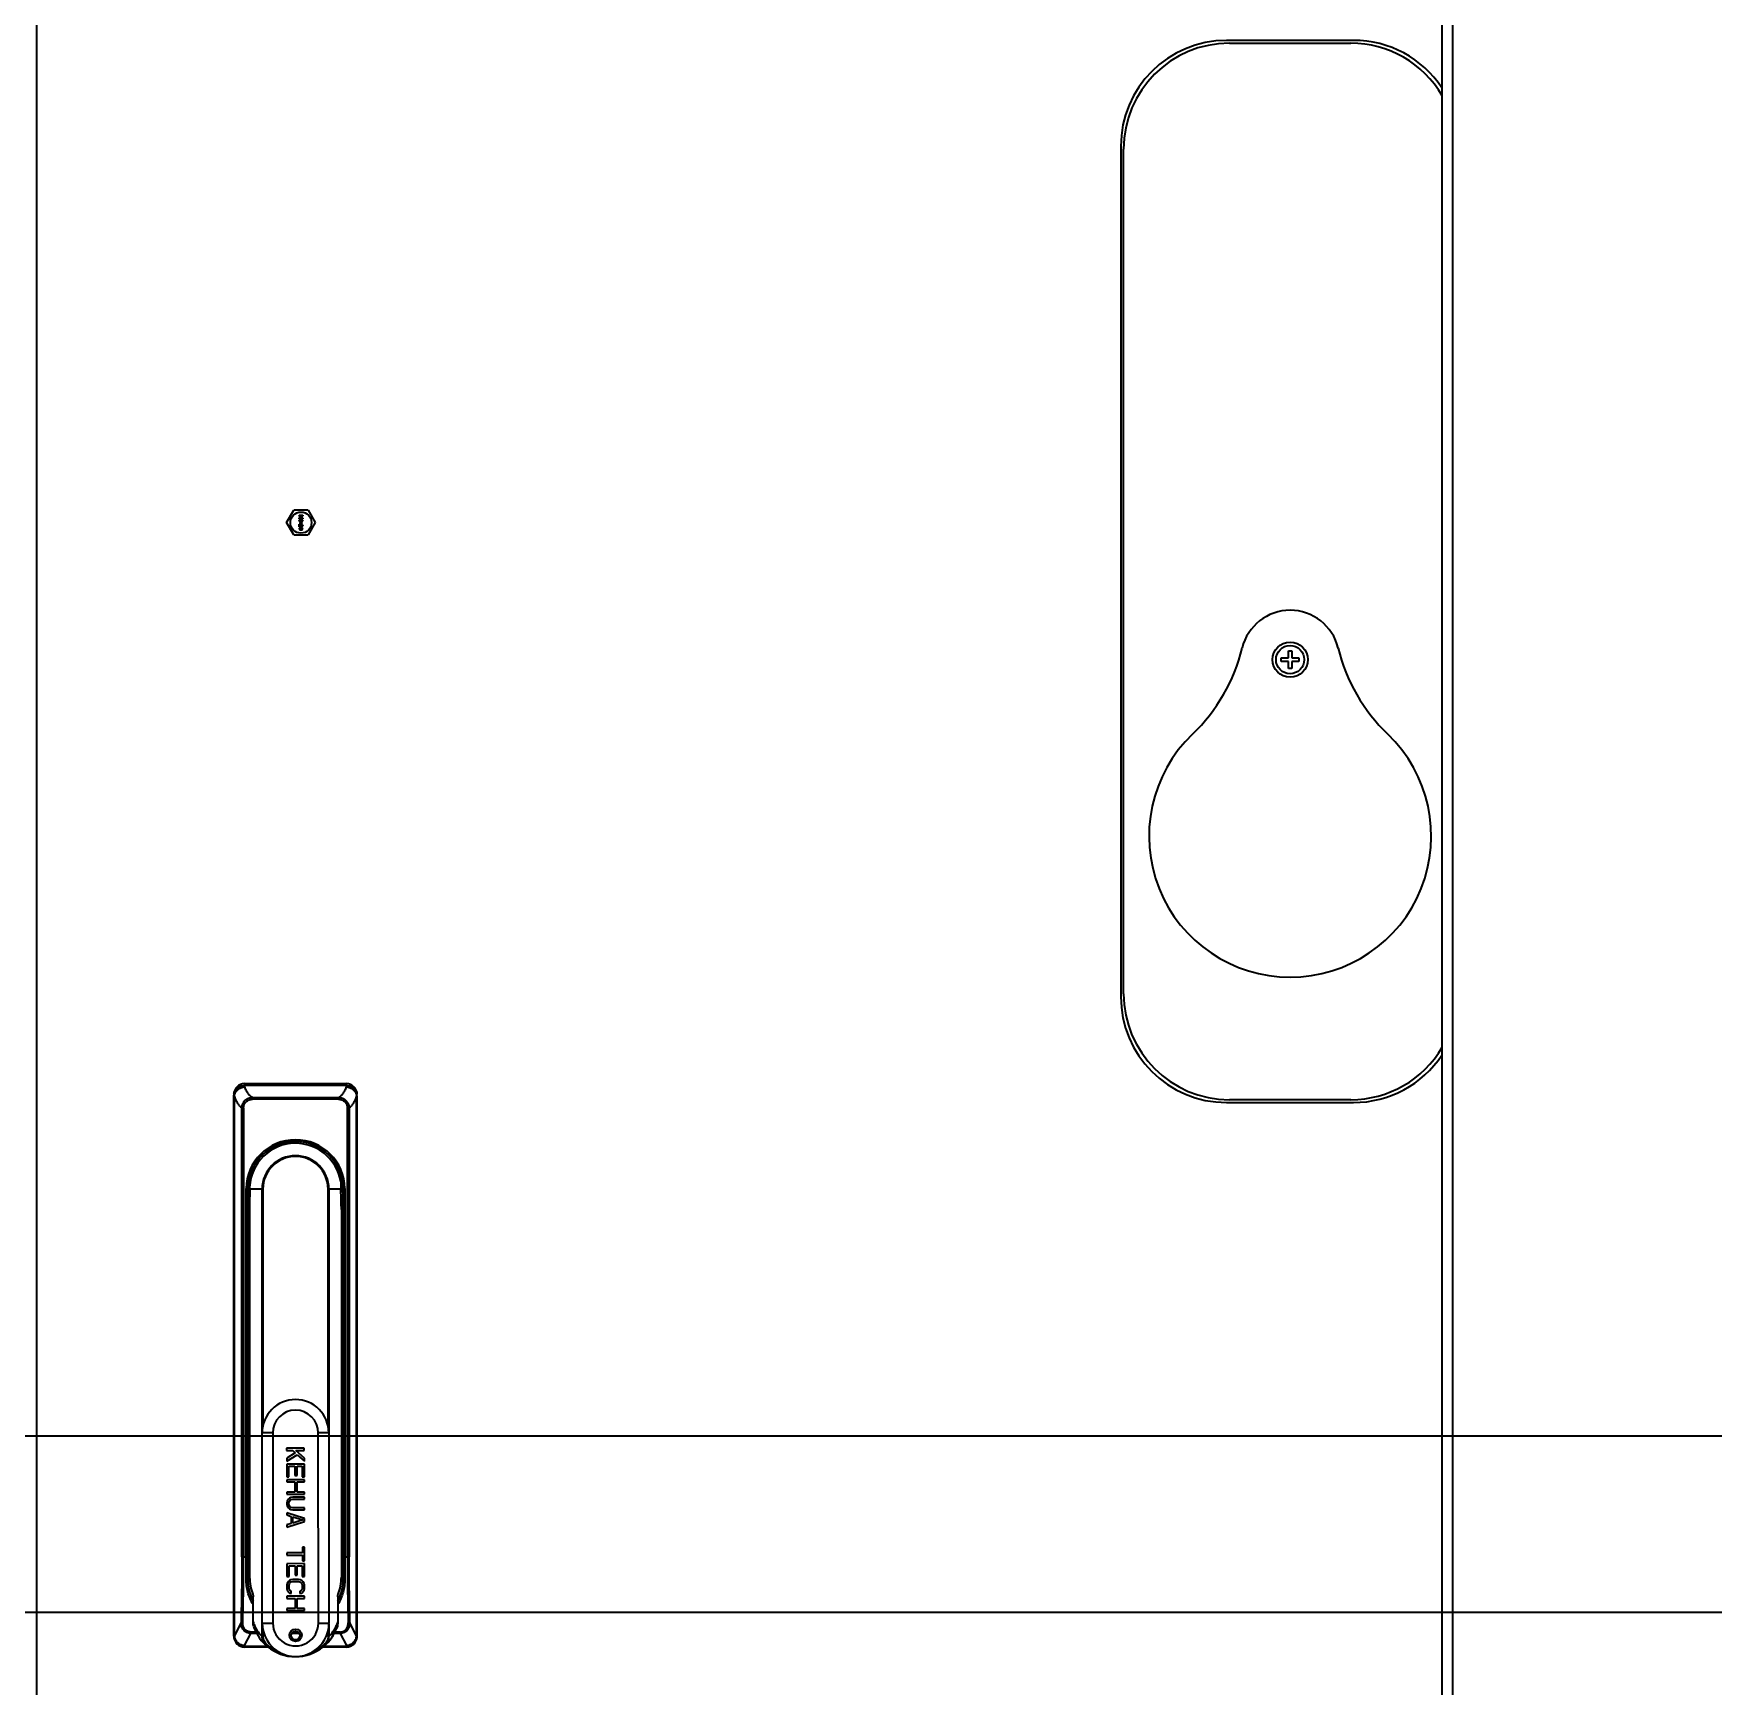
# Model space of a CAD drawing. Header units: millimetres. Extents: x 32496 to 166256, y 3504 to 23939.
# Drawn here: x 74562.9 to 75039, y 13213.2 to 13681.6 of the extents above; entities that cross this region are included whole.
import ezdxf

# ---------------------------------------------------------------- set-up
doc = ezdxf.new("R2010")
doc.units = ezdxf.units.MM
doc.layers.get('0').update_dxf_attribs({"lineweight": 35})

# ---------------------------------------------------------------- blocks, each defined once
blk = doc.blocks.new('DRGTJHYTHRTTR')
at = {"color": 7, "linetype": 'Continuous'}
for p, q in [((60371.04, -49682.69), (46149.04, -49682.69)), ((60371.04, -49732.69), (53249.04, -49732.69))]:
    blk.add_line(p, q, dxfattribs=at)
blk = doc.blocks.new('8-1250')
at = {"linetype": 'Continuous'}
for p, q in [((1915.87, -32157.29), (1915.87, -34666.29)), ((1918.87, -32157.29), (1918.87, -34666.29)), ((1517.57, -32553.29), (1517.57, -34566.29)), ((1890.87, -33291.79), (1854.87, -33291.79)), ((1855.67, -33292.59), (1890.07, -33292.59)), ((1824.87, -33321.79), (1824.87, -33562.79)), ((1825.67, -33561.99), (1825.67, -33322.59)), ((1588.45, -33428.45), (1590.47, -33424.95)), ((1594.51, -33424.95), (1590.47, -33424.95)), ((1591.99, -33426.35), (1592.99, -33426.35)), ((1591.99, -33426.47), (1591.99, -33426.35)), ((1592.78, -33426.47), (1591.99, -33426.47)), ((1592.78, -33426.47), (1591.99, -33426.77)), ((1591.99, -33426.93), (1591.99, -33426.77)), ((1591.99, -33426.93), (1592.78, -33427.22)), ((1591.99, -33427.22), (1592.78, -33427.22)), ((1591.99, -33427.35), (1591.99, -33427.22)), ((1592.99, -33427.35), (1591.99, -33427.35)), ((1592.01, -33427.74), (1591.99, -33427.85)), ((1592.07, -33427.64), (1592.01, -33427.74)), ((1592.16, -33427.58), (1592.07, -33427.64)), ((1592.09, -33426.85), (1592.99, -33426.54)), ((1592.99, -33427.16), (1592.09, -33426.85)), ((1592.12, -33427.77), (1592.16, -33427.7)), ((1592.27, -33427.54), (1592.16, -33427.58)), ((1592.16, -33427.7), (1592.22, -33427.66)), ((1592.22, -33427.66), (1592.29, -33427.64)), ((1592.41, -33427.52), (1592.27, -33427.54)), ((1592.35, -33427.64), (1592.29, -33427.64)), ((1592.35, -33427.64), (1592.41, -33427.66)), ((1592.41, -33427.52), (1592.56, -33427.52)), ((1592.41, -33427.66), (1592.46, -33427.7)), ((1592.46, -33427.7), (1592.5, -33427.77)), ((1592.56, -33427.62), (1592.52, -33427.62)), ((1592.61, -33427.74), (1592.52, -33427.62)), ((1592.71, -33427.54), (1592.56, -33427.52)), ((1592.56, -33427.62), (1592.69, -33427.64)), ((1592.63, -33427.85), (1592.61, -33427.74)), ((1592.69, -33427.64), (1592.75, -33427.66)), ((1592.82, -33427.58), (1592.71, -33427.54)), ((1592.75, -33427.66), (1592.82, -33427.7)), ((1592.9, -33427.64), (1592.82, -33427.58)), ((1592.82, -33427.7), (1592.86, -33427.77)), ((1592.97, -33427.74), (1592.9, -33427.64)), ((1592.99, -33427.85), (1592.97, -33427.74)), ((1592.99, -33426.35), (1592.99, -33426.54)), ((1592.99, -33427.16), (1592.99, -33427.35)), ((1594.51, -33424.95), (1596.53, -33428.45)), ((1590.47, -33431.95), (1588.45, -33428.45)), ((1590.47, -33431.95), (1594.51, -33431.95)), ((1591.99, -33427.95), (1591.99, -33427.85)), ((1591.99, -33427.95), (1592.01, -33428.06)), ((1591.99, -33428.89), (1592.09, -33428.89)), ((1591.99, -33429.64), (1591.99, -33428.89)), ((1592.09, -33429.64), (1591.99, -33429.64)), ((1592.01, -33430.06), (1591.99, -33430.18)), ((1591.99, -33430.18), (1592.01, -33430.31)), ((1592.01, -33428.06), (1592.07, -33428.16)), ((1592.07, -33429.95), (1592.01, -33430.06)), ((1592.01, -33430.31), (1592.07, -33430.41)), ((1592.07, -33428.16), (1592.16, -33428.22)), ((1592.14, -33429.89), (1592.07, -33429.95)), ((1592.07, -33430.41), (1592.14, -33430.47)), ((1592.09, -33427.83), (1592.12, -33427.77)), ((1592.09, -33427.83), (1592.09, -33427.97)), ((1592.12, -33428.04), (1592.09, -33427.97)), ((1592.63, -33429.47), (1592.09, -33428.89)), ((1592.09, -33429.06), (1592.56, -33429.58)), ((1592.09, -33429.06), (1592.09, -33429.64)), ((1592.09, -33430.18), (1592.12, -33430.08)), ((1592.12, -33430.29), (1592.09, -33430.18)), ((1592.16, -33428.1), (1592.12, -33428.04)), ((1592.12, -33430.08), (1592.16, -33430.02)), ((1592.16, -33430.35), (1592.12, -33430.29)), ((1592.22, -33429.85), (1592.14, -33429.89)), ((1592.14, -33430.47), (1592.22, -33430.52)), ((1592.22, -33428.14), (1592.16, -33428.1)), ((1592.16, -33428.22), (1592.27, -33428.27)), ((1592.16, -33430.02), (1592.29, -33429.93)), ((1592.29, -33430.43), (1592.16, -33430.35)), ((1592.29, -33428.16), (1592.22, -33428.14)), ((1592.29, -33429.83), (1592.22, -33429.85)), ((1592.22, -33430.52), (1592.29, -33430.54)), ((1592.37, -33428.27), (1592.27, -33428.27)), ((1592.29, -33428.16), (1592.35, -33428.16)), ((1592.39, -33429.81), (1592.29, -33429.83)), ((1592.29, -33429.93), (1592.41, -33429.91)), ((1592.41, -33430.45), (1592.29, -33430.43)), ((1592.29, -33430.54), (1592.39, -33430.56)), ((1592.31, -33428.56), (1592.46, -33428.56)), ((1592.31, -33428.6), (1592.31, -33428.56)), ((1592.46, -33428.6), (1592.31, -33428.6)), ((1592.41, -33428.14), (1592.35, -33428.16)), ((1592.37, -33428.43), (1592.35, -33428.45)), ((1592.35, -33428.45), (1592.46, -33428.56)), ((1592.46, -33428.6), (1592.35, -33428.7)), ((1592.35, -33428.7), (1592.37, -33428.72)), ((1592.37, -33428.27), (1592.48, -33428.22)), ((1592.5, -33428.56), (1592.37, -33428.43)), ((1592.37, -33428.72), (1592.5, -33428.6)), ((1592.39, -33429.81), (1592.58, -33429.81)), ((1592.58, -33430.56), (1592.39, -33430.56)), ((1592.46, -33428.1), (1592.41, -33428.14)), ((1592.56, -33429.91), (1592.41, -33429.91)), ((1592.41, -33430.45), (1592.56, -33430.45)), ((1592.5, -33428.04), (1592.46, -33428.1)), ((1592.48, -33428.22), (1592.54, -33428.16)), ((1592.5, -33427.77), (1592.52, -33427.83)), ((1592.52, -33427.97), (1592.5, -33428.04)), ((1592.63, -33428.43), (1592.5, -33428.56)), ((1592.5, -33428.6), (1592.63, -33428.72)), ((1592.52, -33427.97), (1592.52, -33427.83)), ((1592.54, -33428.16), (1592.61, -33428.06)), ((1592.54, -33428.56), (1592.65, -33428.45)), ((1592.54, -33428.56), (1592.69, -33428.56)), ((1592.69, -33428.6), (1592.54, -33428.6)), ((1592.65, -33428.7), (1592.54, -33428.6)), ((1592.56, -33429.58), (1592.63, -33429.62)), ((1592.56, -33429.91), (1592.69, -33429.93)), ((1592.69, -33430.43), (1592.56, -33430.45)), ((1592.69, -33429.83), (1592.58, -33429.81)), ((1592.58, -33430.56), (1592.69, -33430.54)), ((1592.61, -33428.06), (1592.63, -33427.95)), ((1592.63, -33427.85), (1592.63, -33427.95)), ((1592.65, -33428.45), (1592.63, -33428.43)), ((1592.63, -33428.72), (1592.65, -33428.7)), ((1592.71, -33429.52), (1592.63, -33429.47)), ((1592.63, -33429.62), (1592.71, -33429.64)), ((1592.69, -33428.56), (1592.69, -33428.6)), ((1592.75, -33429.85), (1592.69, -33429.83)), ((1592.69, -33429.93), (1592.82, -33430.02)), ((1592.82, -33430.35), (1592.69, -33430.43)), ((1592.69, -33430.54), (1592.75, -33430.52)), ((1592.71, -33429.52), (1592.75, -33429.52)), ((1592.75, -33429.64), (1592.71, -33429.64)), ((1592.82, -33428.08), (1592.75, -33428.12)), ((1592.75, -33428.22), (1592.75, -33428.12)), ((1592.75, -33428.22), (1592.82, -33428.2)), ((1592.84, -33428.93), (1592.75, -33428.91)), ((1592.75, -33429.02), (1592.75, -33428.91)), ((1592.75, -33429.02), (1592.82, -33429.06)), ((1592.82, -33429.47), (1592.75, -33429.52)), ((1592.75, -33429.64), (1592.84, -33429.62)), ((1592.84, -33429.89), (1592.75, -33429.85)), ((1592.75, -33430.52), (1592.84, -33430.47)), ((1592.86, -33428.02), (1592.82, -33428.08)), ((1592.82, -33428.2), (1592.9, -33428.14)), ((1592.82, -33429.06), (1592.86, -33429.12)), ((1592.86, -33429.41), (1592.82, -33429.47)), ((1592.82, -33430.02), (1592.86, -33430.08)), ((1592.86, -33430.29), (1592.82, -33430.35)), ((1592.92, -33429.02), (1592.84, -33428.93)), ((1592.84, -33429.62), (1592.92, -33429.54)), ((1592.9, -33429.95), (1592.84, -33429.89)), ((1592.84, -33430.47), (1592.9, -33430.41)), ((1592.86, -33427.77), (1592.88, -33427.83)), ((1592.88, -33427.95), (1592.86, -33428.02)), ((1592.86, -33429.12), (1592.88, -33429.22)), ((1592.88, -33429.31), (1592.86, -33429.41)), ((1592.86, -33430.08), (1592.88, -33430.18)), ((1592.88, -33430.18), (1592.86, -33430.29)), ((1592.88, -33427.95), (1592.88, -33427.83)), ((1592.88, -33429.31), (1592.88, -33429.22)), ((1592.9, -33428.14), (1592.97, -33428.04)), ((1592.97, -33430.06), (1592.9, -33429.95)), ((1592.9, -33430.41), (1592.97, -33430.31)), ((1592.97, -33429.1), (1592.92, -33429.02)), ((1592.92, -33429.54), (1592.97, -33429.45)), ((1592.97, -33428.04), (1592.99, -33427.93)), ((1592.99, -33429.24), (1592.97, -33429.1)), ((1592.97, -33429.45), (1592.99, -33429.33)), ((1592.99, -33430.18), (1592.97, -33430.06)), ((1592.97, -33430.31), (1592.99, -33430.18)), ((1592.99, -33427.85), (1592.99, -33427.93)), ((1592.99, -33429.24), (1592.99, -33429.33)), ((1596.53, -33428.45), (1594.51, -33431.95)), ((1872.37, -33464.79), (1873.37, -33464.79)), ((1872.37, -33466.79), (1872.37, -33464.79)), ((1873.37, -33464.79), (1873.37, -33466.79)), ((1870.37, -33466.79), (1872.37, -33466.79)), ((1870.37, -33467.79), (1870.37, -33466.79)), ((1872.37, -33467.79), (1870.37, -33467.79)), ((1872.37, -33469.79), (1872.37, -33467.79)), ((1873.37, -33469.79), (1872.37, -33469.79)), ((1873.37, -33466.79), (1875.37, -33466.79)), ((1875.37, -33467.79), (1873.37, -33467.79)), ((1873.37, -33467.79), (1873.37, -33469.79)), ((1875.37, -33466.79), (1875.37, -33467.79)), ((1576.52, -33587.44), (1605.37, -33587.44)), ((1576.52, -33587.44), (1576.52, -33587.98)), ((1605.37, -33587.98), (1576.52, -33587.98)), ((1576.52, -33587.98), (1576.52, -33588.34)), ((1605.37, -33587.98), (1605.37, -33587.44)), ((1605.37, -33588.35), (1605.37, -33587.98)), ((1573.52, -33590.44), (1573.52, -33590.86)), ((1573.6, -33590.86), (1573.52, -33590.86)), ((1573.52, -33743.99), (1573.52, -33590.86)), ((1573.6, -33590.86), (1573.6, -33743.99)), ((1576.25, -33594.33), (1575.76, -33594.33)), ((1575.76, -33721.54), (1575.76, -33594.33)), ((1576.25, -33594.33), (1576.25, -33721.54)), ((1578.74, -33591.39), (1603.16, -33591.39)), ((1578.74, -33591.39), (1578.74, -33591.88)), ((1603.16, -33591.88), (1578.74, -33591.88)), ((1603.16, -33591.88), (1603.16, -33591.39)), ((1606.14, -33594.33), (1605.65, -33594.33)), ((1605.65, -33721.54), (1605.65, -33594.33)), ((1606.14, -33594.33), (1606.14, -33721.54)), ((1608.37, -33590.86), (1608.29, -33590.86)), ((1608.29, -33743.99), (1608.29, -33590.86)), ((1608.37, -33590.86), (1608.37, -33590.44)), ((1608.37, -33590.86), (1608.37, -33743.99)), ((1854.87, -33592.79), (1890.87, -33592.79)), ((1890.07, -33591.99), (1855.67, -33591.99)), ((1576.95, -33617.38), (1577.45, -33617.41)), ((1577.45, -33617.48), (1576.95, -33617.48)), ((1576.95, -33721.54), (1576.95, -33617.48)), ((1576.96, -33617.19), (1577.46, -33617.2)), ((1577.45, -33617.48), (1577.45, -33721.54)), ((1577.92, -33617.76), (1577.92, -33617.76)), ((1577.96, -33617.75), (1577.95, -33617.75)), ((1579.02, -33617.34), (1577.97, -33617.34)), ((1577.97, -33617.47), (1577.97, -33617.34)), ((1577.97, -33617.54), (1577.97, -33617.47)), ((1577.97, -33617.57), (1577.97, -33617.47)), ((1577.97, -33617.47), (1577.97, -33617.54)), ((1577.97, -33617.54), (1577.97, -33617.57)), ((1577.97, -33617.54), (1577.97, -33617.57)), ((1577.97, -33617.57), (1577.97, -33617.54)), ((1577.97, -33617.54), (1577.97, -33618.03)), ((1577.97, -33618.04), (1577.97, -33617.57)), ((1577.97, -33618.03), (1577.97, -33618.74)), ((1577.97, -33618.63), (1577.97, -33618.04)), ((1581.48, -33617.34), (1579.02, -33617.34)), ((1581.7, -33617.34), (1581.48, -33617.34)), ((1581.48, -33744.12), (1581.48, -33617.34)), ((1581.7, -33617.34), (1581.7, -33684.54)), ((1600.42, -33617.34), (1600.2, -33617.34)), ((1600.2, -33684.54), (1600.2, -33617.34)), ((1603.79, -33617.34), (1600.42, -33617.34)), ((1600.42, -33617.34), (1600.42, -33713.66)), ((1603.79, -33615.29), (1603.79, -33617.34)), ((1604.44, -33617.2), (1604.94, -33617.19)), ((1604.95, -33617.38), (1604.45, -33617.41)), ((1604.95, -33617.48), (1604.45, -33617.48)), ((1604.45, -33721.54), (1604.45, -33617.48)), ((1604.95, -33617.48), (1604.95, -33721.54)), ((1577.95, -33622.67), (1577.95, -33622.68)), ((1577.96, -33620.25), (1577.96, -33620.14)), ((1603.93, -33619.28), (1603.93, -33619.28)), ((1603.94, -33620.47), (1603.93, -33619.28)), ((1603.93, -33619.39), (1603.93, -33619.28)), ((1603.95, -33622.67), (1603.95, -33622.68)), ((1577.95, -33623.13), (1577.95, -33623.12)), ((1577.95, -33623.13), (1577.95, -33727.34)), ((1603.95, -33623.12), (1603.95, -33727.34)), ((1603.95, -33623.12), (1603.95, -33623.12)), ((1584.5, -33686.44), (1581.5, -33686.45)), ((1581.54, -33740.35), (1581.5, -33686.45)), ((1584.5, -33686.44), (1584.54, -33740.34)), ((1600.4, -33686.43), (1597.4, -33686.43)), ((1597.44, -33740.33), (1597.4, -33686.43)), ((1600.4, -33686.43), (1600.44, -33740.33)), ((1593.45, -33690.79), (1588.45, -33690.79)), ((1588.45, -33690.79), (1588.45, -33691.4)), ((1588.45, -33691.4), (1590.16, -33691.4)), ((1590.9, -33692.11), (1588.46, -33693.63)), ((1588.46, -33694.45), (1591.43, -33692.62)), ((1588.46, -33693.63), (1588.46, -33694.45)), ((1590.16, -33691.4), (1590.9, -33692.11)), ((1591.01, -33691.4), (1593.45, -33691.4)), ((1593.46, -33693.63), (1591.01, -33691.4)), ((1591.43, -33692.62), (1593.46, -33694.44)), ((1593.45, -33691.4), (1593.45, -33690.79)), ((1593.46, -33694.44), (1593.46, -33693.63)), ((1593.46, -33695.26), (1588.46, -33695.26)), ((1588.46, -33695.26), (1588.46, -33698.91)), ((1588.46, -33698.91), (1589.1, -33698.91)), ((1589.1, -33695.87), (1590.8, -33695.87)), ((1589.1, -33698.91), (1589.1, -33695.87)), ((1590.8, -33695.87), (1590.8, -33698.51)), ((1590.8, -33698.51), (1591.44, -33698.51)), ((1591.44, -33695.87), (1592.82, -33695.86)), ((1591.44, -33698.51), (1591.44, -33695.87)), ((1592.82, -33695.86), (1592.82, -33698.91)), ((1592.82, -33698.91), (1593.46, -33698.91)), ((1593.46, -33698.91), (1593.46, -33695.26)), ((1593.46, -33699.72), (1588.46, -33699.73)), ((1588.46, -33699.73), (1588.46, -33700.34)), ((1588.46, -33700.34), (1590.8, -33700.33)), ((1590.8, -33703.18), (1588.46, -33703.18)), ((1588.46, -33703.18), (1588.46, -33703.79)), ((1588.46, -33703.79), (1593.46, -33703.78)), ((1590.8, -33700.33), (1590.8, -33703.18)), ((1591.44, -33700.33), (1593.46, -33700.33)), ((1591.44, -33703.18), (1591.44, -33700.33)), ((1593.46, -33703.18), (1591.44, -33703.18)), ((1593.46, -33700.33), (1593.46, -33699.72)), ((1593.46, -33703.78), (1593.46, -33703.18)), ((1588.57, -33705.72), (1588.47, -33706.23)), ((1588.47, -33706.23), (1588.47, -33706.63)), ((1588.47, -33706.63), (1588.57, -33707.14)), ((1588.78, -33705.31), (1588.57, -33705.72)), ((1588.57, -33707.14), (1588.79, -33707.55)), ((1589.21, -33704.91), (1588.78, -33705.31)), ((1588.79, -33707.55), (1589.21, -33707.95)), ((1589.1, -33706.23), (1589.21, -33705.82)), ((1589.1, -33706.63), (1589.1, -33706.23)), ((1589.21, -33707.04), (1589.1, -33706.63)), ((1589.64, -33704.7), (1589.21, -33704.91)), ((1589.21, -33705.82), (1589.42, -33705.51)), ((1589.42, -33707.34), (1589.21, -33707.04)), ((1589.21, -33707.95), (1589.64, -33708.15)), ((1589.42, -33705.51), (1589.74, -33705.31)), ((1589.74, -33707.54), (1589.42, -33707.34)), ((1590.17, -33704.6), (1589.64, -33704.7)), ((1589.64, -33708.15), (1590.17, -33708.26)), ((1589.74, -33705.31), (1590.17, -33705.21)), ((1590.17, -33707.65), (1589.74, -33707.54)), ((1593.46, -33704.6), (1590.17, -33704.6)), ((1590.17, -33705.21), (1593.47, -33705.21)), ((1593.47, -33707.64), (1590.17, -33707.65)), ((1590.17, -33708.26), (1593.47, -33708.25)), ((1593.47, -33705.21), (1593.46, -33704.6)), ((1593.47, -33708.25), (1593.47, -33707.64)), ((1593.47, -33710.69), (1588.47, -33709.07)), ((1588.47, -33709.07), (1588.47, -33709.68)), ((1588.47, -33709.68), (1589.75, -33710.08)), ((1588.47, -33713.13), (1593.47, -33711.5)), ((1589.75, -33712.11), (1588.47, -33712.52)), ((1588.47, -33712.52), (1588.47, -33713.13)), ((1589.75, -33710.08), (1589.75, -33712.11)), ((1590.17, -33710.18), (1593.04, -33711.1)), ((1590.17, -33712.01), (1590.17, -33710.18)), ((1593.04, -33711.1), (1590.17, -33712.01)), ((1593.47, -33711.5), (1593.47, -33710.69)), ((1575.76, -33721.54), (1576.25, -33721.54)), ((1576.25, -33721.54), (1576.95, -33721.54)), ((1576.95, -33721.54), (1577.45, -33721.54)), ((1576.95, -33727.86), (1576.95, -33721.54)), ((1577.45, -33727.84), (1577.45, -33721.54)), ((1592.95, -33720.44), (1588.48, -33720.44)), ((1588.48, -33720.44), (1588.48, -33721.05)), ((1588.48, -33721.05), (1592.95, -33721.05)), ((1593.48, -33718.81), (1592.94, -33718.81)), ((1592.94, -33718.81), (1592.95, -33720.44)), ((1592.95, -33721.05), (1592.95, -33722.67)), ((1592.95, -33722.67), (1593.48, -33722.67)), ((1593.48, -33722.67), (1593.48, -33718.81)), ((1604.45, -33721.54), (1604.95, -33721.54)), ((1604.45, -33721.54), (1604.45, -33727.84)), ((1604.95, -33721.54), (1605.65, -33721.54)), ((1604.95, -33721.54), (1604.95, -33727.86)), ((1605.65, -33721.54), (1606.14, -33721.54)), ((1593.48, -33723.48), (1588.48, -33723.49)), ((1588.48, -33723.49), (1588.48, -33727.14)), ((1588.48, -33727.14), (1589.12, -33727.14)), ((1589.12, -33724.1), (1590.82, -33724.1)), ((1589.12, -33727.14), (1589.12, -33724.1)), ((1590.82, -33724.1), (1590.82, -33726.74)), ((1590.82, -33726.74), (1591.46, -33726.74)), ((1591.46, -33724.1), (1592.84, -33724.09)), ((1591.46, -33726.74), (1591.46, -33724.1)), ((1592.84, -33724.09), (1592.84, -33727.14)), ((1592.84, -33727.14), (1593.48, -33727.14)), ((1593.48, -33727.14), (1593.48, -33723.48)), ((1603.95, -33727.34), (1603.95, -33727.34)), ((1577.45, -33727.84), (1577.98, -33727.84)), ((1588.59, -33729.07), (1588.48, -33729.58)), ((1588.48, -33729.58), (1588.48, -33730.5)), ((1588.48, -33730.5), (1588.59, -33731)), ((1588.8, -33728.67), (1588.59, -33729.07)), ((1588.59, -33731), (1588.8, -33731.41)), ((1589.23, -33728.26), (1588.8, -33728.67)), ((1588.8, -33731.41), (1589.23, -33731.81)), ((1589.12, -33729.58), (1589.23, -33729.17)), ((1589.12, -33730.49), (1589.12, -33729.58)), ((1589.23, -33730.9), (1589.12, -33730.49)), ((1589.65, -33728.06), (1589.23, -33728.26)), ((1589.23, -33729.17), (1589.44, -33728.87)), ((1589.44, -33731.21), (1589.23, -33730.9)), ((1589.23, -33731.81), (1589.76, -33731.92)), ((1589.44, -33728.87), (1589.76, -33728.67)), ((1589.76, -33731.31), (1589.44, -33731.21)), ((1590.18, -33727.96), (1589.65, -33728.06)), ((1589.76, -33728.67), (1590.19, -33728.56)), ((1589.76, -33731.92), (1589.76, -33731.31)), ((1591.78, -33727.95), (1590.18, -33727.96)), ((1590.19, -33728.56), (1591.78, -33728.56)), ((1592.31, -33728.06), (1591.78, -33727.95)), ((1591.78, -33728.56), (1592.21, -33728.66)), ((1592.21, -33728.66), (1592.53, -33728.87)), ((1592.53, -33731.2), (1592.21, -33731.3)), ((1592.21, -33731.3), (1592.21, -33731.91)), ((1592.21, -33731.91), (1592.74, -33731.81)), ((1592.74, -33728.26), (1592.31, -33728.06)), ((1592.53, -33728.87), (1592.74, -33729.17)), ((1592.74, -33730.9), (1592.53, -33731.2)), ((1593.16, -33728.66), (1592.74, -33728.26)), ((1592.74, -33729.17), (1592.85, -33729.58)), ((1592.85, -33730.49), (1592.74, -33730.9)), ((1592.74, -33731.81), (1593.17, -33731.41)), ((1592.85, -33729.58), (1592.85, -33730.49)), ((1593.38, -33729.07), (1593.16, -33728.66)), ((1593.17, -33731.41), (1593.38, -33731)), ((1593.48, -33729.58), (1593.38, -33729.07)), ((1593.38, -33731), (1593.48, -33730.49)), ((1593.48, -33730.49), (1593.48, -33729.58)), ((1603.92, -33727.84), (1604.45, -33727.84)), ((1578.95, -33740.01), (1578.95, -33732.84)), ((1593.49, -33732.73), (1588.49, -33732.73)), ((1588.49, -33732.73), (1588.49, -33733.34)), ((1588.49, -33733.34), (1590.83, -33733.34)), ((1590.83, -33736.18), (1588.49, -33736.18)), ((1588.49, -33736.18), (1588.49, -33736.79)), ((1588.49, -33736.79), (1593.49, -33736.79)), ((1590.83, -33733.34), (1590.83, -33736.18)), ((1591.47, -33733.34), (1593.49, -33733.33)), ((1591.47, -33736.18), (1591.47, -33733.34)), ((1593.49, -33736.18), (1591.47, -33736.18)), ((1593.49, -33733.33), (1593.49, -33732.73)), ((1593.49, -33736.79), (1593.49, -33736.18)), ((1602.95, -33732.84), (1602.95, -33740.01)), ((1575.51, -33740.15), (1573.6, -33743.99)), ((1581.54, -33740.35), (1584.54, -33740.34)), ((1581.7, -33741.93), (1581.7, -33744.12)), ((1597.44, -33740.33), (1600.44, -33740.33)), ((1600.42, -33740.54), (1600.42, -33744.12)), ((1602.61, -33741.83), (1602.61, -33741.83)), ((1608.29, -33743.99), (1606.38, -33740.15)), ((1573.6, -33743.99), (1573.52, -33743.99)), ((1573.52, -33743.99), (1573.52, -33744.14)), ((1576.52, -33746.71), (1578.25, -33743.25)), ((1576.52, -33746.71), (1576.52, -33746.86)), ((1579.77, -33742.86), (1578.25, -33742.86)), ((1578.25, -33742.86), (1578.25, -33743.25)), ((1579.95, -33743.25), (1578.25, -33743.25)), ((1581.48, -33744.12), (1581.7, -33744.12)), ((1592.03, -33743.25), (1589.87, -33743.25)), ((1591.7, -33742.86), (1590.2, -33742.86)), ((1598.96, -33746.93), (1600.39, -33745.53)), ((1600.2, -33744.12), (1600.2, -33742.37)), ((1600.2, -33744.12), (1600.42, -33744.12)), ((1600.39, -33745.53), (1601.61, -33743.87)), ((1603.65, -33743.25), (1601.95, -33743.25)), ((1603.65, -33742.86), (1602.12, -33742.86)), ((1603.65, -33743.25), (1603.65, -33742.86)), ((1603.65, -33743.25), (1605.37, -33746.71)), ((1605.37, -33746.86), (1605.37, -33746.71)), ((1608.29, -33743.99), (1608.37, -33743.99)), ((1608.37, -33744.14), (1608.37, -33743.99)), ((1576.52, -33746.86), (1582.86, -33746.86)), ((1576.52, -33746.86), (1576.52, -33747.14)), ((1583.24, -33747.14), (1576.52, -33747.14)), ((1605.37, -33747.14), (1598.66, -33747.14)), ((1598.96, -33746.93), (1598.96, -33746.93)), ((1599.04, -33746.86), (1605.37, -33746.86)), ((1605.37, -33747.14), (1605.37, -33746.86))]:
    blk.add_line(p, q, dxfattribs=at)
for points in [[(1577.97, -33618.74), (1577.97, -33619.09), (1577.97, -33619.45), (1577.96, -33619.81), (1577.96, -33620.18), (1577.96, -33620.56), (1577.96, -33620.95), (1577.95, -33621.73)], [(1577.95, -33621.73), (1577.95, -33622.13), (1577.95, -33622.52), (1577.95, -33622.67)], [(1603.95, -33622.67), (1603.94, -33621.77), (1603.94, -33620.47)], [(1601.61, -33743.87), (1602.5, -33742.13), (1602.61, -33741.83)]]:
    blk.add_lwpolyline(points, dxfattribs=at)
for centre, radius in [((1592.49, -33428.45), 3), ((1872.87, -33467.29), 5), ((1872.87, -33467.29), 4), ((1590.99, -33743.79), 1.75), ((1590.95, -33743.84), 1.25)]:
    blk.add_circle(centre, radius, dxfattribs=at)
for centre, radius, start, end in [((1854.87, -33321.79), 30, 90, 180), ((1855.67, -33322.59), 30, 90, 180), ((1890.07, -33322.59), 30, 30.2828, 90), ((1890.87, -33321.79), 30, 33.4876, 90), ((1872.87, -33467.29), 14, 13.5916, 166.4084), ((1810.66, -33452.25), 50, 313.7249, 346.4084), ((1935.08, -33452.25), 50, 193.5916, 226.2751), ((1872.87, -33517.29), 40, 133.7249, 46.2751), ((1854.87, -33562.79), 30, 180, 270), ((1855.67, -33561.99), 30, 180, 270), ((1890.07, -33561.99), 30, 270, 329.7173), ((1890.87, -33562.79), 30, 270, 326.5118), ((1576.52, -33590.44), 3, 90, 180), ((1605.37, -33590.44), 3, 0, 90), ((1590.95, -33617.34), 13.99, 0.6085, 179.4017), ((1590.95, -33617.34), 13.49, 0.6085, 179.4014), ((1590.95, -33617.34), 13, 9.073, 183.051), ((1590.95, -33617.34), 9.47, 0, 179.9993), ((1590.95, -33617.34), 9.25, 0, 180), ((1573.19, -33617.15), 3.77, 356.5269, 359.4018), ((1578.57, -33617.48), 1.62, 176.5272, 179.9995), ((1573.26, -33617.16), 4.2, 357.5431, 359.491), ((1573.26, -33617.16), 4.2, 356.569, 357.5431), ((1578.76, -33617.34), 1.31, 183.0386, 185.3383), ((1578.61, -33617.48), 1.16, 176.6483, 179.9981), ((1573.97, -33616.94), 3.55, 349.9539, 353.3266), ((1573.95, -33616.94), 3.57, 353.3337, 0.0525), ((1578.13, -33614.73), 3.04, 266.0189, 266.2111), ((1589.78, -33617.55), 11.81, 178.957, 179.606), ((1602.21, -33617.58), 24.24, 179.4304, 179.7465), ((1589.78, -33617.55), 11.81, 179.606, 179.9288), ((1589.78, -33617.55), 11.81, 180.097, 181.0455), ((1603.64, -33612.04), 5.74, 271.6529, 271.7848), ((1608.03, -33616.94), 3.65, 179.9406, 186.5807), ((1608.01, -33616.94), 3.63, 186.5886, 188.2112), ((1608, -33616.94), 3.62, 188.211, 189.9246), ((1608.77, -33617.16), 4.33, 180.5197, 183.3972), ((1603.29, -33617.48), 1.16, 1.3534, 3.3175), ((1603.29, -33617.48), 1.16, 359.9988, 1.3535), ((1608.84, -33617.15), 3.9, 180.6087, 183.3381), ((1603.22, -33617.48), 1.73, 0.0757, 3.515), ((1578.47, -33615.95), 2.31, 257.0342, 257.4678), ((1695.72, -33623.12), 117.77, 179.7837, 180.0022), ((1486.18, -33623.11), 117.77, 359.9945, 0.2094), ((1590.95, -33686.44), 9.45, 0.0434, 180.0434), ((1590.95, -33686.44), 6.45, 0.0434, 180.0434), ((1590.95, -33727.34), 13, 180, 201.6689), ((1590.95, -33727.34), 13, 338.3325, 359.9894), ((1590.95, -33727.84), 13.5, 180, 206.9748), ((1590.95, -33727.84), 13.5, 332.9765, 0.0002), ((1590.95, -33727.84), 13.5, 332.9651, 0.0002), ((1590.95, -33737.34), 12.5, 201.0705, 230.1269), ((1590.99, -33740.34), 9.45, 180.0434, 0.0434), ((1590.99, -33740.34), 6.45, 180.0434, 0.0434), ((1590.95, -33737.34), 12.5, 309.8738, 338.9298), ((1575.99, -33743.99), 2.47, 180.0115, 186.8252), ((1576.52, -33744.14), 3, 180, 270), ((1575.99, -33743.99), 2.47, 186.8254, 187.3344), ((1576, -33743.99), 2.47, 187.3345, 187.8562), ((1590.95, -33737.34), 12.2, 230.1665, 250.0186), ((1590.95, -33737.34), 12.2, 291.8854, 309.9422), ((1605.37, -33744.14), 3, 270, 0), ((1605.92, -33743.99), 2.45, 356.554, 0.0012), ((1590.95, -33737.34), 12.5, 230.1282, 309.8726)]:
    blk.add_arc(centre, radius, start, end, dxfattribs=at)
for points, knots in [([(1573.52, -33590.44), (1573.52, -33590.28), (1573.56, -33589.95), (1573.8, -33589.32), (1574.38, -33588.62), (1575.37, -33588.1), (1576.13, -33587.98), (1576.52, -33587.98)], [0, 0, 0, 0, 0.113034, 0.22817, 0.468864, 0.728208, 1, 1, 1, 1]), ([(1573.52, -33590.86), (1573.52, -33590.7), (1573.56, -33590.36), (1573.8, -33589.72), (1574.38, -33589.01), (1575.37, -33588.47), (1576.14, -33588.35), (1576.53, -33588.35)], [0, 0, 0, 0, 0.114852, 0.230705, 0.472166, 0.730466, 1, 1, 1, 1]), ([(1573.6, -33590.86), (1573.65, -33590.55), (1573.88, -33589.91), (1574.55, -33589.13), (1575.46, -33588.57), (1576.17, -33588.38), (1576.53, -33588.35)], [0, 0, 0, 0, 0.23134, 0.478951, 0.738349, 1, 1, 1, 1]), ([(1578.74, -33591.39), (1578.52, -33591.28), (1578.1, -33590.97), (1577.53, -33590.3), (1576.99, -33589.41), (1576.68, -33588.72), (1576.52, -33588.34)], [0, 0, 0, 0, 0.185737, 0.410623, 0.681319, 1, 1, 1, 1]), ([(1605.37, -33588.35), (1605.22, -33588.72), (1604.9, -33589.41), (1604.36, -33590.3), (1603.8, -33590.97), (1603.37, -33591.28), (1603.16, -33591.39)], [0, 0, 0, 0, 0.31869, 0.589388, 0.814287, 1, 1, 1, 1]), ([(1605.37, -33587.98), (1605.76, -33587.98), (1606.52, -33588.1), (1607.51, -33588.62), (1608.1, -33589.32), (1608.33, -33589.95), (1608.37, -33590.28), (1608.37, -33590.44)], [0, 0, 0, 0, 0.271803, 0.53114, 0.771824, 0.88696, 1, 1, 1, 1]), ([(1605.37, -33588.35), (1605.73, -33588.38), (1606.43, -33588.57), (1607.34, -33589.13), (1608.02, -33589.91), (1608.25, -33590.55), (1608.29, -33590.86)], [0, 0, 0, 0, 0.261658, 0.521043, 0.768648, 1, 1, 1, 1]), ([(1608.37, -33590.86), (1608.37, -33590.53), (1608.2, -33589.85), (1607.52, -33589.01), (1606.53, -33588.47), (1605.76, -33588.35), (1605.37, -33588.35)], [0, 0, 0, 0, 0.229582, 0.47159, 0.730207, 1, 1, 1, 1]), ([(1575.76, -33594.33), (1575.55, -33594.2), (1575.13, -33593.82), (1574.58, -33593.06), (1574.06, -33592.05), (1573.75, -33591.28), (1573.6, -33590.86)], [0, 0, 0, 0, 0.17955, 0.403232, 0.676336, 1, 1, 1, 1]), ([(1575.76, -33594.33), (1575.76, -33593.94), (1575.92, -33593.17), (1576.58, -33592.19), (1577.58, -33591.54), (1578.35, -33591.39), (1578.74, -33591.39)], [0, 0, 0, 0, 0.250024, 0.500035, 0.750008, 1, 1, 1, 1]), ([(1576.25, -33594.33), (1576.25, -33594.01), (1576.38, -33593.36), (1576.93, -33592.54), (1577.63, -33592.09), (1578.25, -33591.92), (1578.58, -33591.88), (1578.74, -33591.88)], [0, 0, 0, 0, 0.249666, 0.499316, 0.749095, 0.874547, 1, 1, 1, 1]), ([(1603.16, -33591.39), (1603.55, -33591.39), (1604.32, -33591.54), (1605.31, -33592.19), (1605.98, -33593.17), (1606.14, -33593.94), (1606.14, -33594.33)], [0, 0, 0, 0, 0.249996, 0.499947, 0.749986, 1, 1, 1, 1]), ([(1603.16, -33591.88), (1603.32, -33591.88), (1603.65, -33591.92), (1604.27, -33592.09), (1604.97, -33592.54), (1605.52, -33593.36), (1605.65, -33594.01), (1605.65, -33594.33)], [0, 0, 0, 0, 0.125445, 0.250896, 0.50066, 0.750322, 1, 1, 1, 1]), ([(1608.29, -33590.86), (1608.14, -33591.28), (1607.84, -33592.05), (1607.31, -33593.06), (1606.77, -33593.82), (1606.35, -33594.2), (1606.14, -33594.33)], [0, 0, 0, 0, 0.323763, 0.596917, 0.820554, 1, 1, 1, 1]), ([(1577.95, -33618.2), (1577.88, -33618.18), (1577.74, -33618.15), (1577.57, -33618.06), (1577.46, -33617.92), (1577.45, -33617.81), (1577.45, -33617.75)], [0, 0, 0, 0, 0.313124, 0.560512, 0.771594, 1, 1, 1, 1]), ([(1577.52, -33616.94), (1577.51, -33616.96), (1577.49, -33617.04), (1577.47, -33617.13), (1577.46, -33617.2)], [0, 0, 0, 0, 0.258298, 1, 1, 1, 1]), ([(1577.51, -33617.65), (1577.5, -33617.63), (1577.48, -33617.6), (1577.47, -33617.57), (1577.47, -33617.56)], [0, 0, 0, 0, 0.739998, 1, 1, 1, 1]), ([(1577.92, -33617.76), (1577.83, -33617.75), (1577.69, -33617.74), (1577.55, -33617.69), (1577.51, -33617.65)], [0, 0, 0, 0, 0.606211, 1, 1, 1, 1]), ([(1577.96, -33616.46), (1577.87, -33616.52), (1577.73, -33616.61), (1577.59, -33616.79), (1577.54, -33616.89), (1577.52, -33616.94)], [0, 0, 0, 0, 0.50974, 0.745829, 1, 1, 1, 1]), ([(1604.38, -33616.93), (1604.33, -33616.81), (1604.16, -33616.58), (1603.92, -33616.44), (1603.79, -33616.38)], [0, 0, 0, 0, 0.473968, 1, 1, 1, 1]), ([(1603.93, -33619.28), (1603.92, -33619.18), (1603.83, -33618.54), (1603.79, -33617.89), (1603.79, -33617.34)], [0, 0, 0, 0, 0.154088, 1, 1, 1, 1]), ([(1604.39, -33617.65), (1604.34, -33617.7), (1604.13, -33617.76), (1603.94, -33617.77), (1603.82, -33617.77)], [0, 0, 0, 0, 0.375179, 1, 1, 1, 1]), ([(1604.45, -33617.75), (1604.45, -33617.81), (1604.43, -33617.94), (1604.29, -33618.08), (1604.08, -33618.17), (1603.92, -33618.21), (1603.83, -33618.22)], [0, 0, 0, 0, 0.216502, 0.421379, 0.673351, 1, 1, 1, 1]), ([(1604.44, -33617.2), (1604.44, -33617.17), (1604.42, -33617.08), (1604.4, -33617), (1604.38, -33616.93)], [0, 0, 0, 0, 0.243354, 1, 1, 1, 1]), ([(1604.43, -33617.56), (1604.43, -33617.57), (1604.42, -33617.6), (1604.4, -33617.63), (1604.39, -33617.65)], [0, 0, 0, 0, 0.260199, 1, 1, 1, 1]), ([(1577.95, -33622.68), (1577.95, -33622.48), (1577.95, -33621.67), (1577.96, -33620.86), (1577.96, -33620.25)], [0, 0, 0, 0, 0.245803, 1, 1, 1, 1]), ([(1603.95, -33622.68), (1603.95, -33622.41), (1603.94, -33621.31), (1603.93, -33620.21), (1603.93, -33619.39)], [0, 0, 0, 0, 0.245224, 1, 1, 1, 1]), ([(1575.76, -33721.54), (1575.76, -33723.09), (1575.74, -33729.3), (1575.64, -33735.5), (1575.51, -33740.15)], [0, 0, 0, 0, 0.250498, 1, 1, 1, 1]), ([(1576, -33740.21), (1576.04, -33738.66), (1576.19, -33732.44), (1576.25, -33726.21), (1576.25, -33721.54)], [0, 0, 0, 0, 0.249306, 1, 1, 1, 1]), ([(1605.65, -33721.54), (1605.65, -33723.1), (1605.67, -33729.32), (1605.77, -33735.55), (1605.9, -33740.21)], [0, 0, 0, 0, 0.250498, 1, 1, 1, 1]), ([(1606.38, -33740.15), (1606.34, -33738.61), (1606.2, -33732.4), (1606.14, -33726.2), (1606.14, -33721.54)], [0, 0, 0, 0, 0.249306, 1, 1, 1, 1]), ([(1576.95, -33727.86), (1577.01, -33727.86), (1577.1, -33727.86), (1577.22, -33727.86), (1577.3, -33727.85), (1577.36, -33727.85), (1577.41, -33727.85), (1577.43, -33727.84), (1577.45, -33727.84), (1577.45, -33727.84)], [0, 0, 0, 0, 0.372646, 0.552135, 0.711252, 0.839056, 0.930249, 0.982498, 1, 1, 1, 1]), ([(1578.92, -33735.05), (1578.28, -33733.97), (1577.29, -33731.63), (1576.95, -33729.11), (1576.95, -33727.86)], [0, 0, 0, 0, 0.499739, 1, 1, 1, 1]), ([(1578.87, -33732.14), (1578.89, -33732.19), (1578.91, -33732.3), (1578.94, -33732.53), (1578.95, -33732.72), (1578.95, -33732.84)], [0, 0, 0, 0, 0.226682, 0.477616, 1, 1, 1, 1]), ([(1602.95, -33732.84), (1602.95, -33732.72), (1602.96, -33732.53), (1602.99, -33732.3), (1603.01, -33732.19), (1603.03, -33732.14)], [0, 0, 0, 0, 0.522392, 0.773327, 1, 1, 1, 1]), ([(1604.95, -33727.86), (1604.95, -33729.11), (1604.61, -33731.63), (1603.62, -33733.97), (1602.98, -33735.05)], [0, 0, 0, 0, 0.50024, 1, 1, 1, 1]), ([(1604.45, -33727.84), (1604.45, -33727.84), (1604.47, -33727.84), (1604.49, -33727.85), (1604.54, -33727.85), (1604.6, -33727.85), (1604.68, -33727.86), (1604.79, -33727.86), (1604.89, -33727.86), (1604.95, -33727.86)], [0, 0, 0, 0, 0.017557, 0.069853, 0.161078, 0.288896, 0.448003, 0.627463, 1, 1, 1, 1]), ([(1578.25, -33743.25), (1577.87, -33743.25), (1577.1, -33743.07), (1576.18, -33742.33), (1575.62, -33741.3), (1575.51, -33740.53), (1575.51, -33740.15)], [0, 0, 0, 0, 0.249886, 0.499522, 0.749578, 1, 1, 1, 1]), ([(1575.51, -33740.15), (1575.53, -33740.16), (1575.59, -33740.17), (1575.7, -33740.19), (1575.84, -33740.2), (1575.95, -33740.21), (1576, -33740.21)], [0, 0, 0, 0, 0.133458, 0.365765, 0.67277, 1, 1, 1, 1]), ([(1578.25, -33742.86), (1577.93, -33742.86), (1577.28, -33742.7), (1576.63, -33742.17), (1576.28, -33741.62), (1576.11, -33741.17), (1576.02, -33740.69), (1576, -33740.37), (1576, -33740.21)], [0, 0, 0, 0, 0.249995, 0.499481, 0.624812, 0.749967, 0.874832, 1, 1, 1, 1]), ([(1579.29, -33741.83), (1579.23, -33741.69), (1579.03, -33741.1), (1578.95, -33740.48), (1578.95, -33740.01)], [0, 0, 0, 0, 0.250506, 1, 1, 1, 1]), ([(1578.95, -33740.01), (1578.99, -33740.16), (1579.18, -33740.71), (1579.42, -33741.24), (1579.62, -33741.63)], [0, 0, 0, 0, 0.256066, 1, 1, 1, 1]), ([(1579.62, -33741.63), (1579.74, -33741.86), (1580.27, -33742.75), (1580.93, -33743.57), (1581.48, -33744.12)], [0, 0, 0, 0, 0.247406, 1, 1, 1, 1]), ([(1600.42, -33744.12), (1600.61, -33743.94), (1601.31, -33743.17), (1601.92, -33742.31), (1602.28, -33741.63)], [0, 0, 0, 0, 0.255088, 1, 1, 1, 1]), ([(1602.28, -33741.63), (1602.34, -33741.5), (1602.6, -33740.98), (1602.81, -33740.43), (1602.95, -33740.01)], [0, 0, 0, 0, 0.246425, 1, 1, 1, 1]), ([(1602.95, -33740.01), (1602.95, -33740.17), (1602.92, -33740.79), (1602.78, -33741.4), (1602.61, -33741.83)], [0, 0, 0, 0, 0.25052, 1, 1, 1, 1]), ([(1606.38, -33740.15), (1606.39, -33740.53), (1606.27, -33741.3), (1605.72, -33742.33), (1604.8, -33743.07), (1604.03, -33743.25), (1603.65, -33743.25)], [0, 0, 0, 0, 0.250438, 0.50047, 0.750143, 1, 1, 1, 1]), ([(1603.65, -33742.86), (1603.81, -33742.86), (1604.14, -33742.82), (1604.75, -33742.59), (1605.39, -33742.07), (1605.76, -33741.33), (1605.88, -33740.69), (1605.89, -33740.37), (1605.9, -33740.21)], [0, 0, 0, 0, 0.125817, 0.251594, 0.501028, 0.750085, 0.874959, 1, 1, 1, 1]), ([(1606.38, -33740.15), (1606.36, -33740.16), (1606.3, -33740.17), (1606.2, -33740.19), (1606.05, -33740.2), (1605.95, -33740.21), (1605.9, -33740.21)], [0, 0, 0, 0, 0.133385, 0.365668, 0.672704, 1, 1, 1, 1]), ([(1573.52, -33744.14), (1573.52, -33744.49), (1573.64, -33745.04), (1574.02, -33745.66), (1574.52, -33746.22), (1575.36, -33746.72), (1576.13, -33746.86), (1576.52, -33746.86)], [0, 0, 0, 0, 0.238264, 0.360296, 0.484617, 0.739079, 1, 1, 1, 1]), ([(1576.52, -33746.71), (1576.16, -33746.71), (1575.45, -33746.59), (1574.51, -33746.08), (1573.82, -33745.3), (1573.59, -33744.65), (1573.55, -33744.33)], [0, 0, 0, 0, 0.260525, 0.515274, 0.761355, 1, 1, 1, 1]), ([(1573.6, -33743.99), (1573.64, -33744.33), (1573.79, -33744.84), (1574.17, -33745.44), (1574.66, -33745.97), (1575.44, -33746.49), (1576.16, -33746.68), (1576.52, -33746.71)], [0, 0, 0, 0, 0.239432, 0.363554, 0.48989, 0.745401, 1, 1, 1, 1]), ([(1582.94, -33746.93), (1582.73, -33746.76), (1582.34, -33746.37), (1581.71, -33745.49), (1581.46, -33744.66), (1581.48, -33744.12)], [0, 0, 0, 0, 0.251318, 0.50235, 1, 1, 1, 1]), ([(1581.7, -33744.12), (1581.69, -33744.25), (1581.72, -33744.51), (1581.82, -33744.87), (1581.96, -33745.23), (1582.13, -33745.57), (1582.34, -33745.89), (1582.67, -33746.27), (1582.95, -33746.54), (1583.14, -33746.71)], [0, 0, 0, 0, 0.124954, 0.250117, 0.375114, 0.500109, 0.625019, 0.750129, 1, 1, 1, 1]), ([(1583.14, -33746.71), (1583.11, -33746.73), (1583.07, -33746.77), (1583.02, -33746.83), (1582.99, -33746.86), (1582.97, -33746.89), (1582.96, -33746.91), (1582.95, -33746.92), (1582.94, -33746.93), (1582.94, -33746.93), (1582.94, -33746.93), (1582.94, -33746.93)], [0, 0, 0, 0, 0.382397, 0.555461, 0.707154, 0.831408, 0.92373, 0.956749, 0.980614, 0.995104, 1, 1, 1, 1]), ([(1600.2, -33744.12), (1600.2, -33744.25), (1600.18, -33744.5), (1600.09, -33744.87), (1599.94, -33745.22), (1599.78, -33745.56), (1599.57, -33745.87), (1599.24, -33746.26), (1598.97, -33746.52), (1598.78, -33746.69)], [0, 0, 0, 0, 0.125097, 0.249979, 0.375108, 0.499986, 0.625013, 0.749996, 1, 1, 1, 1]), ([(1598.96, -33746.93), (1598.97, -33746.93), (1598.95, -33746.92), (1598.95, -33746.91), (1598.93, -33746.89), (1598.9, -33746.86), (1598.88, -33746.83), (1598.83, -33746.77), (1598.8, -33746.73), (1598.78, -33746.69)], [0, 0, 0, 0, 0.019273, 0.076149, 0.168694, 0.293034, 0.444574, 0.617544, 1, 1, 1, 1]), ([(1598.96, -33746.93), (1599.17, -33746.76), (1599.56, -33746.37), (1599.96, -33745.81), (1600.19, -33745.32), (1600.38, -33744.81), (1600.43, -33744.4), (1600.42, -33744.12)], [0, 0, 0, 0, 0.25015, 0.499964, 0.625004, 0.750216, 1, 1, 1, 1]), ([(1605.37, -33746.71), (1605.74, -33746.68), (1606.46, -33746.49), (1607.23, -33745.97), (1607.72, -33745.44), (1608.1, -33744.84), (1608.26, -33744.33), (1608.29, -33743.99)], [0, 0, 0, 0, 0.254851, 0.510426, 0.636725, 0.7608, 1, 1, 1, 1]), ([(1608.37, -33744.14), (1608.35, -33744.48), (1608.2, -33745), (1607.82, -33745.59), (1607.32, -33746.11), (1606.5, -33746.58), (1605.75, -33746.71), (1605.37, -33746.71)], [0, 0, 0, 0, 0.238421, 0.360597, 0.485026, 0.739475, 1, 1, 1, 1]), ([(1605.37, -33746.86), (1605.76, -33746.86), (1606.54, -33746.72), (1607.37, -33746.22), (1607.88, -33745.66), (1608.25, -33745.04), (1608.37, -33744.49), (1608.37, -33744.14)], [0, 0, 0, 0, 0.260678, 0.515085, 0.639424, 0.76151, 1, 1, 1, 1])]:
    blk.add_open_spline(points, degree=3, knots=knots, dxfattribs=at)
blk.add_open_spline([(1577.96, -33620.14), (1577.97, -33619.63), (1577.97, -33619.13), (1577.97, -33618.63)], degree=3, dxfattribs=at)

msp = doc.modelspace()

# ---------------------------------------------------------------- block references
at = {"color": 6}
msp.add_blockref('8-1250', (73046.131, 46971.457), dxfattribs=at)
msp.add_blockref('DRGTJHYTHRTTR', (17920.951, 62966.819))

doc.saveas('drawing.dxf')
